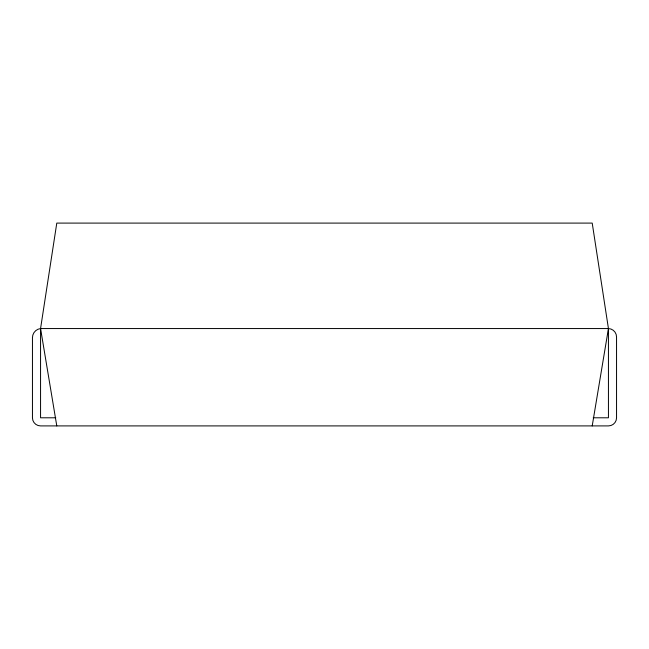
<?xml version="1.0" encoding="UTF-8"?>
<svg xmlns="http://www.w3.org/2000/svg" width="649" height="649" viewBox="0 0 649 649"><rect width="100%" height="100%" fill="white"/><g stroke="black" fill="none" stroke-linecap="round" stroke-linejoin="round"><path stroke-width="0.97" d="M55.773 417.794L40.562 417.794L40.562 328.556L56.788 223.094L592.212 223.094L608.438 328.556L608.438 417.794L593.227 417.794M592.212 425.906L608.438 328.556L40.562 328.556A9.208 9.208 0 0 0 32.45 337.699L32.45 417.794A8.113 8.113 0 0 0 40.562 425.906L608.438 425.906A8.113 8.113 0 0 0 616.55 417.794L616.55 336.961A8.405 8.405 0 0 0 608.438 328.556M40.562 328.556L56.788 425.906"/></g></svg>
